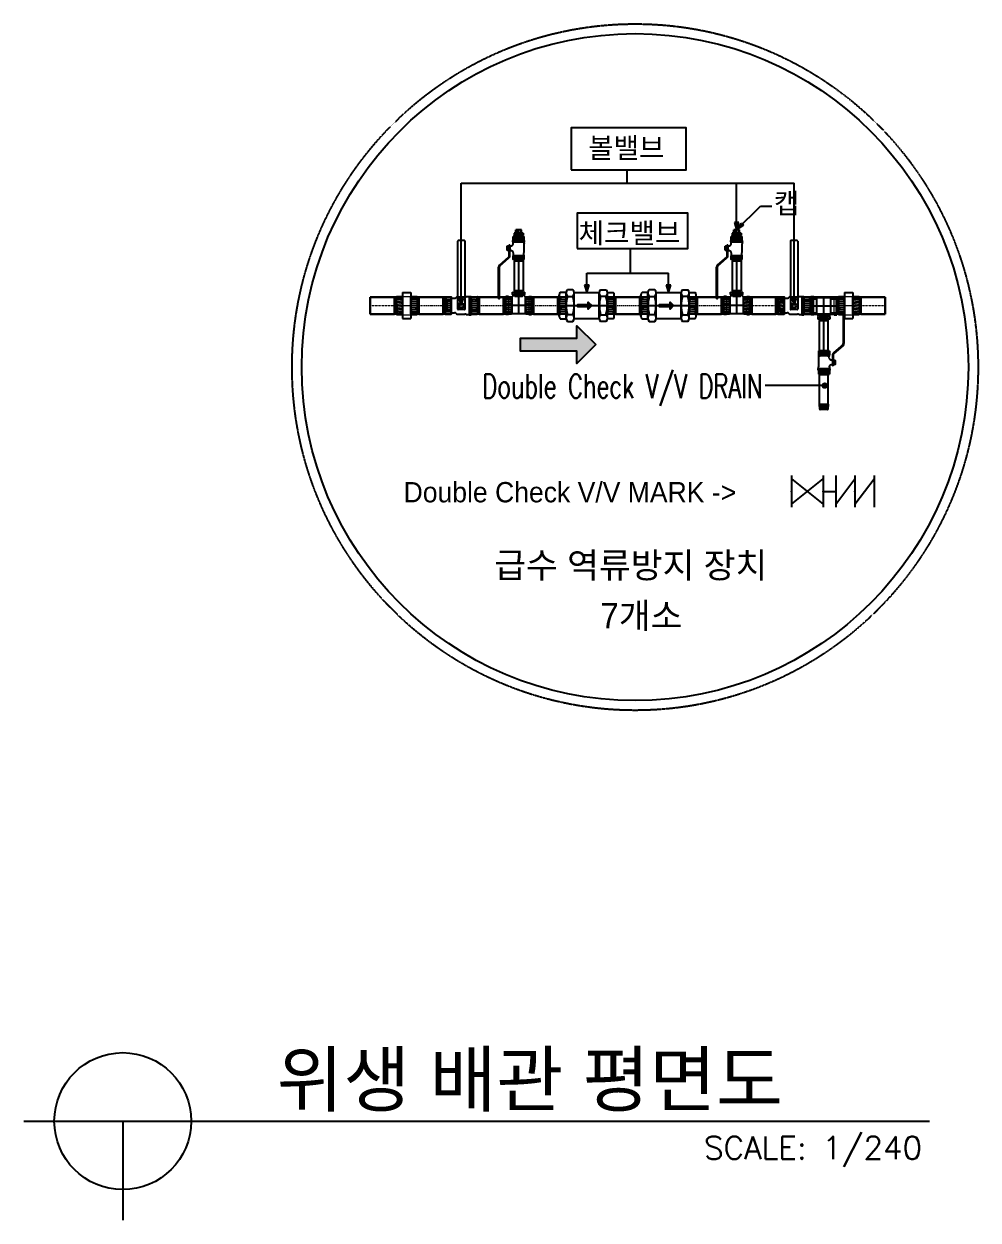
# Model space of a CAD drawing. Header units: millimetres. Extents: x 98929 to 11941380, y 952 to 54154.
# Drawn here: x 232122 to 247177, y 2406 to 21267 of the extents above; entities that cross this region are included whole.
import ezdxf
from ezdxf.enums import TextEntityAlignment as Align

# ---------------------------------------------------------------- set-up
doc = ezdxf.new("R2010")
doc.units = ezdxf.units.MM
for name, pattern in [('CENTER', [2, 1.25, -0.25, 0.25, -0.25]), ('DASHED2', [0.375, 0.25, -0.125]), ('HIDDEN', [0.375, 0.25, -0.125]), ('HIDDEN2', [4.7625, 3.175, -1.5875])]:
    doc.linetypes.add(name, pattern=pattern)
for name, color, linetype in [('0 @ 1 @ 1', 7, 'Continuous'), ('2', 2, 'Continuous'), ('5TXT', 7, 'Continuous'), ('AHU-02(SA)', 3, 'Continuous'), ('FORM', 7, 'Continuous'), ('pipe', 3, 'Continuous'), ('PIPE2', 6, 'Continuous'), ('pipesize', 7, 'Continuous'), ('TEXT', 7, 'Continuous'), ('VENT', 7, 'HIDDEN')]:
    doc.layers.add(name, color=color, linetype=linetype)
doc.layers.add('Brass', color=3, linetype='Continuous', lineweight=30)
doc.styles.add('GHD', font='')
doc.styles.add('Gtx', font='')
doc.styles.add('SIM', font='simplex_.ttf')
doc.styles.add('굴림', font='simple.shx', dxfattribs={"bigfont": 'whgtxt.shx'})
doc.styles.add('바탕체', font='')
doc.styles.get('GHD').set_extended_font_data('Dotum')
doc.styles.get('Gtx').set_extended_font_data('Dotum')
doc.styles.get('바탕체').set_extended_font_data('BatangChe')

# ---------------------------------------------------------------- blocks, each defined once
blk = doc.blocks.new('*U77')
h = blk.add_hatch(color=5)
h.set_gradient(color1=(0, 0, 255), rotation=180, tint=1)
h.paths.add_polyline_path([(0, 0), (-0.25, -0.25), (-0.25, -0.085), (-1, -0.085), (-1, 0.085), (-0.25, 0.085), (-0.25, 0.25)])
at = {"color": 0, "linetype": 'Continuous'}
blk.add_lwpolyline([(0, 0), (-0.25, -0.25), (-0.25, -0.085), (-1, -0.085), (-1, 0.085), (-0.25, 0.085), (-0.25, 0.25)], close=True, dxfattribs=at)
blk = doc.blocks.new('A$C74206960')
for p, q in [((-101.7, 32.5), (-116.2, 32.5)), ((-101.7, -32.5), (-101.7, 32.5)), ((-101.7, -30.8), (-101.7, 30.8)), ((-85.1, 39.1), (-98.3, 39.1)), ((-81.8, 32.5), (-19.9, 32.5)), ((-81.7, -30.8), (-81.7, 30.8)), ((-20, -30.8), (-20, 30.8)), ((-16.6, 39.1), (-3.4, 39.1)), ((0, -32.5), (0, 32.5)), ((0, 32.5), (14.4, 32.5)), ((0, -30.8), (0, 30.8)), ((-118.9, -25.9), (-118.9, 25.9)), ((-101.7, 19.2), (-116.2, 19.2)), ((-98.3, 22.6), (-85.1, 22.6)), ((-3.4, 22.6), (-16.6, 22.6)), ((0, 19.2), (14.4, 19.2)), ((17.1, -25.9), (17.1, 25.9)), ((-118.9, 0), (17.1, 0)), ((-101.7, -19.2), (-116.2, -19.2)), ((-85.1, -22.6), (-98.3, -22.6)), ((-16.6, -22.6), (-3.4, -22.6)), ((0, -19.2), (14.4, -19.2)), ((-116.2, -32.5), (-101.7, -32.5)), ((-98.3, -39.1), (-85.1, -39.1)), ((-19.9, -32.5), (-81.8, -32.5)), ((-3.4, -39.1), (-16.6, -39.1)), ((14.4, -32.5), (0, -32.5))]:
    blk.add_line(p, q)
for centre, radius, start, end in [((-109.4, 25.9), 9.46, 135.593, 224.407), ((-89.9, 30.8), 11.8, 135.593, 224.407), ((-93.5, 30.8), 11.8, 315.593, 44.407), ((-8.2, 30.8), 11.8, 135.593, 224.407), ((-11.8, 30.8), 11.8, 315.593, 44.407), ((7.7, 25.9), 9.46, 315.593, 44.407), ((-49, 0), 69.9, 164.0099, 195.9901), ((-24.7, 0), 77, 162.9617, 197.0383), ((-158.7, 0), 77, 342.9617, 17.0383), ((57, 0), 77, 162.9617, 197.0383), ((-77, 0), 77, 342.9617, 17.0383), ((-52.7, 0), 69.9, 344.0099, 15.9901), ((-109.4, -25.9), 9.46, 135.593, 224.407), ((-89.9, -30.8), 11.8, 135.593, 224.407), ((-93.5, -30.8), 11.8, 315.593, 44.407), ((-8.2, -30.8), 11.8, 135.593, 224.407), ((-11.8, -30.8), 11.8, 315.593, 44.407), ((7.7, -25.9), 9.46, 315.593, 44.407)]:
    blk.add_arc(centre, radius, start, end)
at = {"layer": '0 @ 1 @ 1', "xscale": 34.29999999999927, "yscale": 34.29999999999927, "zscale": 34.29999999999927}
blk.add_blockref('*U77', (-38.5, 0), dxfattribs=at)
blk = doc.blocks.new('A$C51CE3B2A')
at = {"layer": 'Brass', "color": 1, "linetype": 'HIDDEN2', "lineweight": 0}
for p, q in [((0.5, 20.3), (0, 5.9)), ((0, 0), (48.5, 0)), ((0, 0), (100, 0)), ((3, 20.7), (1.6, -20.7)), ((5.5, 20.8), (4.1, -20.7)), ((8, 20.8), (6.6, -20.8)), ((10.5, 20.8), (9.1, -20.8)), ((13, 20.9), (11.6, -20.9)), ((15.5, 20.9), (14.1, -20.9)), ((18, 21), (16.6, -20.9)), ((82, 21), (83.4, -20.9)), ((84.5, 20.9), (85.9, -20.9)), ((87, 20.9), (88.4, -20.9)), ((89.5, 20.8), (90.9, -20.8)), ((92, 20.8), (93.4, -20.8)), ((94.5, 20.8), (95.9, -20.7)), ((97, 20.7), (98.4, -20.7)), ((99.5, 20.3), (100, 5.9))]:
    blk.add_line(p, q, dxfattribs=at)
at = {"layer": 'Brass'}
for p, q in [((0, 19.2), (0, -19.2)), ((1.5, 20.7), (20, 21)), ((20, 21), (20, -21)), ((20, 21), (80, 21)), ((98.5, 20.7), (80, 21)), ((80, 21), (80, -21)), ((100, 19.2), (100, -19.2)), ((20, -21), (1.5, -20.7)), ((80, -21), (20, -21)), ((80, -21), (98.5, -20.7))]:
    blk.add_line(p, q, dxfattribs=at)
at = {"layer": 'Brass', "color": 2, "lineweight": 0}
for p, q in [((18, 21), (18, -21)), ((82, 21), (82, -21))]:
    blk.add_line(p, q, dxfattribs=at)
at = {"layer": 'Brass'}
for centre, start, end in [((1.5, 19.2), 90.9298, 180), ((98.5, 19.2), 0, 89.0702), ((1.5, -19.2), 180, 269.0702), ((98.5, -19.2), 270.9298, 0)]:
    blk.add_arc(centre, 1.5, start, end, dxfattribs=at)
blk = doc.blocks.new('A$C4D7B4C92')
for p, q in [((0, 32.5), (-14.4, 32.5)), ((0, -32.5), (0, 32.5)), ((0, -30.8), (0, 30.8)), ((16.6, 39.1), (3.4, 39.1)), ((19.9, 32.5), (81.8, 32.5)), ((20, -30.8), (20, 30.8)), ((81.7, -30.8), (81.7, 30.8)), ((85.1, 39.1), (98.3, 39.1)), ((101.7, -32.5), (101.7, 32.5)), ((101.7, 32.5), (116.2, 32.5)), ((101.7, -30.8), (101.7, 30.8)), ((-17.1, -25.9), (-17.1, 25.9)), ((0, 19.2), (-14.4, 19.2)), ((3.4, 22.6), (16.6, 22.6)), ((98.3, 22.6), (85.1, 22.6)), ((101.7, 19.2), (116.2, 19.2)), ((118.9, -25.9), (118.9, 25.9)), ((-17.1, 0), (118.9, 0)), ((0, -19.2), (-14.4, -19.2)), ((16.6, -22.6), (3.4, -22.6)), ((85.1, -22.6), (98.3, -22.6)), ((101.7, -19.2), (116.2, -19.2)), ((-14.4, -32.5), (0, -32.5)), ((3.4, -39.1), (16.6, -39.1)), ((81.8, -32.5), (19.9, -32.5)), ((98.3, -39.1), (85.1, -39.1)), ((116.2, -32.5), (101.7, -32.5))]:
    blk.add_line(p, q)
for centre, radius, start, end in [((-7.7, 25.9), 9.46, 135.593, 224.407), ((11.8, 30.8), 11.8, 135.593, 224.407), ((8.2, 30.8), 11.8, 315.593, 44.407), ((93.5, 30.8), 11.8, 135.593, 224.407), ((89.9, 30.8), 11.8, 315.593, 44.407), ((109.4, 25.9), 9.46, 315.593, 44.407), ((52.7, 0), 69.9, 164.0099, 195.9901), ((77, 0), 77, 162.9617, 197.0383), ((-57, 0), 77, 342.9617, 17.0383), ((158.7, 0), 77, 162.9617, 197.0383), ((24.7, 0), 77, 342.9617, 17.0383), ((49, 0), 69.9, 344.0099, 15.9901), ((-7.7, -25.9), 9.46, 135.593, 224.407), ((11.8, -30.8), 11.8, 135.593, 224.407), ((8.2, -30.8), 11.8, 315.593, 44.407), ((93.5, -30.8), 11.8, 135.593, 224.407), ((89.9, -30.8), 11.8, 315.593, 44.407), ((109.4, -25.9), 9.46, 315.593, 44.407)]:
    blk.add_arc(centre, radius, start, end)
at = {"layer": '0 @ 1 @ 1', "xscale": 34.29999999999927, "yscale": 34.29999999999927, "zscale": 34.29999999999927}
blk.add_blockref('*U77', (63.2, 0), dxfattribs=at)
blk = doc.blocks.new('GFT025015A')
at = {"color": 0}
for p, q in [((-21.999998, 32), (21.999998, 32)), ((-21.999998, 25), (-21.999998, 32)), ((21.999998, 25), (21.999998, 32)), ((-21.999998, 25), (-21.999998, 25)), ((-20.499998, -23.5), (-20.499998, 23.5)), ((20.499998, 23.5), (20.499998, 18.5)), ((21.999998, 25), (21.999998, 25)), ((25.499998, 13.5), (25.5, 13.5)), ((27, 15), (33, 15)), ((27, 15), (27, 15)), ((33, 15), (33, -15)), ((-21.999998, -25), (-21.999998, -25)), ((-21.999998, -25), (-21.999998, -32)), ((20.499998, -23.5), (20.499998, -18.5)), ((21.999998, -25), (21.999998, -25)), ((21.999998, -25), (21.999998, -32)), ((25.499998, -13.5), (25.5, -13.5)), ((27, -15), (33, -15)), ((27, -15), (27, -15)), ((-21.999998, -32), (21.999998, -32))]:
    blk.add_line(p, q, dxfattribs=at)
at = {"color": 0, "lineweight": 0}
for p, q in [((20.499998, 25), (-20.499998, 25)), ((27, -13.5), (27, 13.5)), ((20.499998, -25), (-20.499998, -25))]:
    blk.add_line(p, q, dxfattribs=at)
at = {"color": 0}
for centre, radius, start, end in [((-21.999998, 23.5), 1.5, 0, 90), ((21.999998, 23.5), 1.5, 90, 180), ((25.499998, 18.5), 5, 180, 270), ((25.5, 15), 1.5, 270, 0), ((-21.999998, -23.5), 1.5, 270, 0), ((25.499998, -18.5), 5, 90, 180), ((21.999998, -23.5), 1.5, 180, 270), ((25.5, -15), 1.5, 0, 90)]:
    blk.add_arc(centre, radius, start, end, dxfattribs=at)
blk = doc.blocks.new('A$C313234D3')
at = {"color": 1}
for p, q in [((-9.1, 0), (9.1, 0)), ((0, 0), (0, -13.3)), ((-10.6, -13.3), (-10.1, -1)), ((10.6, -13.3), (-10.6, -13.3)), ((10.5, -11.8), (-10.5, -11.8)), ((10.1, -1), (10.6, -13.3))]:
    blk.add_line(p, q, dxfattribs=at)
at = {"color": 5}
for p, q in [((10.5, -11.8), (-10.5, -11.1)), ((10.4, -9.8), (-10.4, -9.1)), ((10.3, -5.8), (-10.3, -5.1)), ((10.4, -7.8), (-10.3, -7.1)), ((10.2, -3.8), (-10.2, -3.1)), ((10.1, -1.8), (-10.1, -1.1))]:
    blk.add_line(p, q, dxfattribs=at)
at = {"color": 1}
for centre, start, end in [((-9.1, -1), 90, 177.8511), ((9.1, -1), 2.1489, 90)]:
    blk.add_arc(centre, 1, start, end, dxfattribs=at)
blk = doc.blocks.new('A$C0DF63603')
for p, q in [((10.6, 0), (-10.6, 0)), ((-10.6, 0), (-10.1, -12.4)), ((0, 0), (0, -13.3)), ((10.1, -12.4), (10.6, 0)), ((10.5, -1.5), (-10.5, -1.5)), ((10.5, -1.5), (-10.5, -2.2)), ((10.4, -3.5), (-10.4, -4.2)), ((10.4, -5.5), (-10.3, -6.2)), ((10.3, -7.5), (-10.3, -8.2)), ((10.2, -9.5), (-10.2, -10.2)), ((10.1, -11.5), (-10.1, -12.2)), ((-9.1, -13.3), (9.1, -13.3))]:
    blk.add_line(p, q)
for centre, start, end in [((-9.1, -12.3), 182.1489, 270), ((9.1, -12.3), 270, 357.8511)]:
    blk.add_arc(centre, 1, start, end)
blk = doc.blocks.new('A$C07E42E08')
at = {"color": 1, "linetype": 'CENTER'}
for p, q in [((17, 123), (17, -20.5)), ((49, 0), (-15, 0))]:
    blk.add_line(p, q, dxfattribs=at)
for p, q in [((6.15, 109.675), (6.15, 36.325)), ((27.85, 109.675), (6.15, 109.675)), ((27.85, 109.675), (27.85, 36.325)), ((27.85, 36.325), (6.15, 36.325)), ((0, 17), (-15, 17)), ((0, 17), (0, -17)), ((6.15, 28), (27.85, 28)), ((34, 17), (34, -17)), ((49, 17), (34, 17)), ((0, -17), (-15, -17)), ((49, -17), (34, -17))]:
    blk.add_line(p, q)
for name, p in [('A$C313234D3', (17, 123)), ('A$C0DF63603', (17, 36.325))]:
    blk.add_blockref(name, p)
at = {"rotation": 90}
blk.add_blockref('GFT025015A', (17, 0), dxfattribs=at)
blk = doc.blocks.new('ba15s')
at = {"color": 0, "linetype": 'ByBlock'}
for p, q in [((-124, 49.1), (-124, 47.4)), ((-124, 49), (-46.6, 49)), ((-124, 47.5), (-45.8, 47.5)), ((-123.8, 49.3), (-46.6, 49.3)), ((-123.8, 47.2), (-45.8, 47.2)), ((-44, 46.5), (-24.8, 24.7)), ((-43.7, 46.7), (-23.2, 23.3)), ((-42.1, 47.2), (-21.6, 23.8)), ((-41.9, 47.4), (-21.9, 24.7)), ((-29, 13.1), (-28.4, 13.5)), ((-29, 13.1), (-29, -13.1)), ((-29, 7.5), (-18.5, 7.5)), ((-28.4, 13.5), (-18.7, 13.5)), ((-19.5, 23), (8, 23)), ((-18.7, 21.5), (8, 21.5)), ((-18.5, 13.3), (-18.5, 13.2)), ((-18.5, 13.3), (-18.5, -13.3)), ((-18.3, 13), (-16.8, 13)), ((-6, 21.5), (-6, 19)), ((-6, 21.2), (6, 21.2)), ((-5, 27.7), (-5, 23)), ((-5, 23.3), (5, 23.3)), ((-4.7, 28), (4.7, 28)), ((-1.5, 28), (-1.5, 23.3)), ((1.5, 28), (1.5, 23.3)), ((5, 27.7), (5, 23)), ((6, 21.5), (6, 17.9)), ((8, 23), (8, 21.5)), ((11.8, 13.5), (14.5, 13.5)), ((15.5, 14.5), (18.5, 14.5)), ((15.5, 14.5), (15.5, -14.5)), ((17, 14.5), (17, -14.5)), ((18.5, 14.5), (18.5, -14.5)), ((18.5, 13.5), (28.4, 13.5)), ((18.5, 7.5), (29, 7.5)), ((29, 13.1), (28.4, 13.5)), ((29, 13.1), (29, -13.1)), ((-29, -7.5), (-18.5, -7.5)), ((-29, -13.1), (-28.4, -13.5)), ((-28.4, -13.5), (-18.7, -13.5)), ((-18.3, -13), (-12, -13)), ((-11.4, -13.1), (-11.1, -13.4)), ((-10.6, -13.5), (10.6, -13.5)), ((11.2, -13.7), (11.4, -13.8)), ((11.9, -14), (15, -14)), ((15.5, -14.5), (18.5, -14.5)), ((18.5, -7.5), (29, -7.5)), ((18.5, -13.5), (28.4, -13.5)), ((29, -13.1), (28.4, -13.5))]:
    blk.add_line(p, q, dxfattribs=at)
for centre, radius, start, end in [((-123.8, 49.1), 0.2, 90, 180), ((-123.8, 47.4), 0.2, 180, 270), ((-46.6, 42.5), 6.8, 46.3554, 90), ((-46.6, 42.5), 6.5, 46.3554, 90), ((-45.8, 44.5), 3, 46.3554, 90), ((-45.8, 44.5), 2.7, 46.3554, 90), ((-24.6, 25), 0.361, 242.7801, 305.5801), ((-18.7, 28), 6.5, 226.3554, 270), ((-22.5, 24.8), 0.573, 317.5746, 350.5384), ((-19.5, 26), 3, 226.3554, 270), ((-18.7, 13.3), 0.2, 0, 90), ((-18.3, 13.2), 0.2, 180, 270), ((-13.9, 20.5), 8.06, 248.7108, 349.0655), ((-15.8, 18.5), 9.78, 2.6136, 2.7057), ((-4.7, 27.7), 0.3, 90, 180), ((4.7, 27.7), 0.3, 0, 90), ((10.6, 17.9), 4.58, 180.5334, 285.628), ((14.5, 14.5), 1, 270, 0), ((-18.7, -13.3), 0.2, 270, 0), ((-18.3, -13.2), 0.2, 90, 180), ((-12, -14), 1, 59.2005, 90), ((-10.6, -12.5), 1, 239.2005, 270), ((10.6, -14.5), 1, 55.4536, 90), ((11.9, -13), 1, 235.4536, 270), ((15, -14.5), 0.5, 0, 90)]:
    blk.add_arc(centre, radius, start, end, dxfattribs=at)
blk = doc.blocks.new('GFUNI025A')
at = {"color": 0}
for p, q in [((15, 31.930573), (15, -31.930573)), ((15, 31.930573), (35, 31.930573)), ((35, 31.930573), (35, -31.930573)), ((0, 22.189041), (15, 22.189041)), ((0, 22.189041), (0, -22.189041)), ((35, 22.189041), (51, 22.189041)), ((51, 22.189041), (51, -22.189041)), ((0, -22.189041), (15, -22.189041)), ((35, -22.189041), (51, -22.189041)), ((15, -31.930573), (35, -31.930573))]:
    blk.add_line(p, q, dxfattribs=at)
at = {"color": 0, "lineweight": 0}
for p, q in [((0, 15.690021), (15, 15.690021)), ((0, 0), (51, 0)), ((15, 22.578323), (35, 22.578323)), ((35, 15.690021), (51, 15.690021)), ((0, -15.690022), (15, -15.690022)), ((15, -22.578323), (35, -22.578323)), ((35, -15.690022), (51, -15.690022))]:
    blk.add_line(p, q, dxfattribs=at)
blk = doc.blocks.new('A$C7F224C22')
at = {"color": 0, "linetype": 'ByBlock'}
for p, q in [((15.5, 159), (15.5, -9)), ((32.5, 160), (16.5, 160)), ((33.5, 159), (33.5, -9)), ((-15.5, 21.1), (-14.9, 21.5)), ((-15.5, 21.1), (-15.5, -21.1)), ((-15.5, 10.5), (0, 10.5)), ((-14.9, 21.5), (-0.2, 21.5)), ((-11, 9), (-11, -9)), ((0, 21.3), (0, -21.3)), ((3, 18), (7.8, 18)), ((10.8, 19), (12.7, 20.5)), ((15.7, 21.5), (33.1, 21.5)), ((20.9, 6.2), (17.3, 0)), ((28.1, 6.2), (20.9, 6.2)), ((31.7, 0), (28.1, 6.2)), ((36.7, 21.7), (36.9, 21.8)), ((37.4, 22), (43.5, 22)), ((44, 22.5), (44, -22.5)), ((44, 22.5), (49, 22.5)), ((46.5, 22.5), (46.5, -22.5)), ((49, 22.5), (49, -22.5)), ((49, 21.5), (63.9, 21.5)), ((49, 10.5), (64.5, 10.5)), ((64.5, 21.1), (63.9, 21.5)), ((64.5, 21.1), (64.5, -21.1)), ((-15.5, -10.5), (0, -10.5)), ((-15.5, -21.1), (-14.9, -21.5)), ((-14.9, -21.5), (-0.2, -21.5)), ((3, -18), (7.8, -18)), ((10.8, -19), (12.7, -20.5)), ((15.7, -21.5), (33.1, -21.5)), ((32.5, -10), (16.5, -10)), ((17.3, 0), (20.9, -6.2)), ((20.9, -6.2), (28.1, -6.2)), ((28.1, -6.2), (31.7, 0)), ((36.7, -21.7), (36.9, -21.8)), ((37.4, -22), (43.5, -22)), ((44, -22.5), (49, -22.5)), ((49, -10.5), (64.5, -10.5)), ((49, -21.5), (63.9, -21.5)), ((64.5, -21.1), (63.9, -21.5))]:
    blk.add_line(p, q, dxfattribs=at)
blk.add_circle((24.5, 0), 5, dxfattribs=at)
for centre, radius, start, end in [((16.5, 159), 1, 90, 180), ((32.5, 159), 1, 0, 90), ((-0.2, 21.3), 0.2, 0, 90), ((3, 21), 3, 180, 270), ((7.8, 23), 5, 270, 307.5582), ((15.7, 16.5), 5, 90, 127.5582), ((33.1, 56.9), 35.4, 269.9365, 275.7235), ((37.4, 21), 1, 90, 124.5464), ((43.5, 22.5), 0.5, 270, 360), ((-0.2, -21.3), 0.2, 270, 0), ((3, -21), 3, 90, 180), ((7.8, -23), 5, 52.4418, 90), ((15.7, -16.5), 5, 232.4418, 270), ((16.5, -9), 1, 180, 270), ((32.5, -9), 1, 270, 0), ((33.1, -56.9), 35.4, 84.2765, 90.0635), ((37.4, -21), 1, 235.4536, 270), ((43.5, -22.5), 0.5, 0, 90)]:
    blk.add_arc(centre, radius, start, end, dxfattribs=at)
blk = doc.blocks.new('A$C2E6368CB')
at = {"color": 1}
for p, q in [((-10.8, 18.3), (-10.8, 13.3)), ((10.8, 18.3), (-10.8, 18.3)), ((10.8, 13.3), (-10.8, 13.3)), ((-10.8, 5), (10.8, 5)), ((10.6, 13.3), (-10.6, 13.3)), ((-10.6, 13.3), (-10.1, 1)), ((10.5, 11.8), (-10.5, 11.8)), ((-9.1, 0), (9.1, 0)), ((7, 26.3), (-7, 26.3)), ((-7, 18.3), (-7, 26.3)), ((-5, 18.3), (-5, 26.3)), ((0, 13.3), (0, 26.3)), ((0, 13.3), (0, 0)), ((5, 18.3), (5, 26.3)), ((7, 18.3), (7, 26.3)), ((10.1, 1), (10.6, 13.3)), ((10.8, 18.3), (10.8, 13.3))]:
    blk.add_line(p, q, dxfattribs=at)
at = {"color": 5}
for p, q in [((10.5, 11.8), (-10.5, 11.1)), ((10.4, 9.8), (-10.4, 9.1)), ((10.4, 7.8), (-10.3, 7.1)), ((10.3, 5.8), (-10.3, 5.1)), ((10.2, 3.8), (-10.2, 3.1)), ((10.1, 1.8), (-10.1, 1.1))]:
    blk.add_line(p, q, dxfattribs=at)
at = {"color": 1}
for centre, start, end in [((-9.1, 1), 182.1489, 270), ((9.1, 1), 270, 357.8511)]:
    blk.add_arc(centre, 1, start, end, dxfattribs=at)
blk = doc.blocks.new('A$C432176D9')
at = {"color": 3, "linetype": 'Continuous'}
for p, q in [((125, 650.8), (-125, 650.8)), ((125, 500.8), (-125, 500.8)), ((125, 350.8), (-125, 350.8)), ((125, 250), (-125, 250)), ((125, 0), (-125, 0))]:
    blk.add_line(p, q, dxfattribs=at)
at = {"color": 2, "linetype": 'Continuous'}
for p, q in [((-100, 500.8), (100, 650.8)), ((-100, 350.8), (100, 500.8)), ((-100, 0), (100, 250)), ((100, 0), (-100, 250))]:
    blk.add_line(p, q, dxfattribs=at)
at = {"color": 3, "linetype": 'Continuous'}
for p in [(0, 500.8), (0, 350.8), (0, 250), (0, 0)]:
    blk.add_point(p, dxfattribs=at)
at = {"layer": 'pipe'}
blk.add_line((0, 250), (0, 350.8), dxfattribs=at)
at = {"layer": 'TEXT', "color": 3, "linetype": 'Continuous'}
blk.add_line((0, 250), (0, 350.8), dxfattribs=at)

msp = doc.modelspace()

# ---------------------------------------------------------------- linework, layer by layer
at = {"color": 1}
for p, q in [((241636, 18967.4), (241636, 18757)), ((239022.1, 16826.2), (239022.1, 18757)), ((239022.1, 18757), (244273, 18757)), ((243367.4, 17917.4), (243367.4, 18757)), ((244273, 16826.2), (244273, 18757)), ((243367.4, 18018.7), (243742.9, 18394.3)), ((243742.9, 18394.3), (243923.6, 18394.3)), ((243403.4, 18134.5), (243331.7, 18134.5)), ((243331.7, 18134.5), (243367.4, 18018.7)), ((243367.4, 18018.7), (243403.4, 18134.5)), ((243367.4, 18018.7), (243440.9, 18127.8)), ((243440.9, 18127.8), (243473.9, 18094.1)), ((243473.9, 18094.1), (243367.4, 18018.7)), ((241686.2, 17724.9), (241686.2, 17334.4)), ((241002, 17034.1), (241002, 17334.4)), ((241002, 17334.4), (242293.1, 17334.4)), ((242293.1, 17034.1), (242293.1, 17334.4)), ((241038.1, 17149.9), (240966.3, 17149.9)), ((240966.3, 17149.9), (241002, 17034.1)), ((241002, 17034.1), (241038.1, 17149.9)), ((242329.1, 17149.9), (242257.4, 17149.9)), ((242257.4, 17149.9), (242293.1, 17034.1)), ((242293.1, 17034.1), (242329.1, 17149.9)), ((239058.2, 16942), (238986.4, 16942)), ((238986.4, 16942), (239022.1, 16826.2)), ((239022.1, 16826.2), (239058.2, 16942)), ((244309, 16942), (244237.3, 16942)), ((244237.3, 16942), (244273, 16826.2)), ((244273, 16826.2), (244309, 16942))]:
    msp.add_line(p, q, dxfattribs=at)
for p, q in [((244813.2, 15793.7), (244674.3, 15793.7)), ((244674.3, 15270.9), (244674.3, 15740.4)), ((244674.3, 15740.4), (244813.2, 15740.4)), ((244813.2, 15270.9), (244813.2, 15740.4)), ((244674.3, 15270.9), (244813.2, 15270.9))]:
    msp.add_line(p, q)
for points in [[(240757.6, 18967.4), (242572.6, 18967.4), (242572.6, 19629.7), (240757.6, 19629.7)], [(240851.4, 17724.9), (242596, 17724.9), (242596, 18281.8), (240851.4, 18281.8)]]:
    msp.add_lwpolyline(points, close=True, dxfattribs=at)
at = {"layer": 'AHU-02(SA)', "color": 1, "const_width": 50}
msp.add_lwpolyline([(244756.6, 15588.5, 1), (244756.4, 15538.5, 1)], format="xyb", close=True, dxfattribs=at)
at = {"layer": 'Brass'}
for p, q in [((237585.5, 16960.6), (237585.5, 16691.8)), ((237585.5, 16960.6), (237969.2, 16960.6)), ((238087.9, 16958.7), (237969.2, 16960.6)), ((237969.2, 16960.6), (237969.2, 16691.8)), ((238097.3, 16949.1), (238097.3, 16703.3)), ((243476.2, 16949.1), (243476.2, 16703.3)), ((243485.6, 16958.7), (243604.3, 16960.6)), ((243604.3, 16960.6), (243604.3, 16691.8)), ((243604.3, 16960.6), (243988, 16960.6)), ((244106.7, 16958.7), (243988, 16960.6)), ((243988, 16960.6), (243988, 16691.8)), ((244116.2, 16949.1), (244116.2, 16703.3)), ((245197.8, 16949.1), (245197.8, 16703.3)), ((245207.2, 16958.7), (245325.9, 16960.6)), ((245325.9, 16960.6), (245325.9, 16691.8)), ((245325.9, 16960.6), (245709.6, 16960.6)), ((245709.6, 16960.6), (245709.6, 16691.8)), ((237969.2, 16691.8), (237585.5, 16691.8)), ((237969.2, 16691.8), (238087.9, 16693.7)), ((243604.3, 16691.8), (243485.6, 16693.7)), ((243988, 16691.8), (243604.3, 16691.8)), ((243988, 16691.8), (244106.7, 16693.7)), ((245325.9, 16691.8), (245207.2, 16693.7)), ((245709.6, 16691.8), (245325.9, 16691.8))]:
    msp.add_line(p, q, dxfattribs=at)
at = {"layer": 'Brass', "color": 1, "linetype": 'HIDDEN2', "lineweight": 0}
for p, q in [((237585.5, 16826.2), (237767.7, 16826.2)), ((237585.5, 16826.2), (238097.3, 16826.2)), ((237982, 16960.4), (237991.3, 16692.2)), ((237998, 16960.1), (238007.3, 16692.4)), ((238014, 16959.9), (238023.3, 16692.7)), ((238030, 16959.6), (238039.3, 16693)), ((238046, 16959.4), (238055.3, 16693.2)), ((238062, 16959.1), (238071.3, 16693.5)), ((238078, 16958.8), (238087.3, 16693.7)), ((238094.1, 16956.3), (238097.3, 16864.2)), ((243479.4, 16956.3), (243476.2, 16864.2)), ((243476.2, 16826.2), (243786.6, 16826.2)), ((243476.2, 16826.2), (244116.2, 16826.2)), ((243495.5, 16958.8), (243486.2, 16693.7)), ((243511.5, 16959.1), (243502.2, 16693.5)), ((243527.5, 16959.4), (243518.2, 16693.2)), ((243543.5, 16959.6), (243534.2, 16693)), ((243559.5, 16959.9), (243550.2, 16692.7)), ((243575.5, 16960.1), (243566.2, 16692.4)), ((243591.5, 16960.4), (243582.2, 16692.2)), ((244000.8, 16960.4), (244010.2, 16692.2)), ((244016.8, 16960.1), (244026.2, 16692.4)), ((244032.8, 16959.9), (244042.1, 16692.7)), ((244048.8, 16959.6), (244058.1, 16693)), ((244064.8, 16959.4), (244074.1, 16693.2)), ((244080.8, 16959.1), (244090.1, 16693.5)), ((244096.9, 16958.8), (244106.1, 16693.7)), ((244112.9, 16956.3), (244116.2, 16864.2)), ((245201, 16956.3), (245197.8, 16864.2)), ((245197.8, 16826.2), (245508.2, 16826.2)), ((245197.8, 16826.2), (245709.6, 16826.2)), ((245217.1, 16958.8), (245207.8, 16693.7)), ((245233.1, 16959.1), (245223.8, 16693.5)), ((245249.1, 16959.4), (245239.8, 16693.2)), ((245265.1, 16959.6), (245255.8, 16693)), ((245281.1, 16959.9), (245271.8, 16692.7)), ((245297.1, 16960.1), (245287.8, 16692.4)), ((245313.1, 16960.4), (245303.8, 16692.2))]:
    msp.add_line(p, q, dxfattribs=at)
at = {"layer": 'Brass', "color": 2, "lineweight": 0}
for p, q in [((237982, 16960.4), (237982, 16692)), ((243591.5, 16960.4), (243591.5, 16692)), ((244000.8, 16960.4), (244000.8, 16692)), ((245313.1, 16960.4), (245313.1, 16692))]:
    msp.add_line(p, q, dxfattribs=at)
at = {"layer": 'Brass'}
for centre, start, end in [((238087.7, 16949.1), 0, 89.07019), ((243485.8, 16949.1), 90.92981, 180), ((244106.6, 16949.1), 0, 89.07019), ((245207.4, 16949.1), 90.92981, 180), ((238087.7, 16703.3), 270.92981, 0), ((243485.8, 16703.3), 180, 269.07019), ((244106.6, 16703.3), 270.92981, 0), ((245207.4, 16703.3), 180, 269.07019)]:
    msp.add_arc(centre, 9.6, start, end, dxfattribs=at)
at = {"layer": 'FORM', "color": 3}
for p, q in [((232121.9, 3965.6), (246407.4, 3965.6)), ((233681.9, 3965.6), (233681.9, 2405.6))]:
    msp.add_line(p, q, dxfattribs=at)
msp.add_circle((233681.9, 3965.6), 1080, dxfattribs=at)
at = {"layer": 'pipesize', "color": 2, "linetype": 'DASHED2', "ltscale": 10}
msp.add_circle((241764.7, 15855.1), 5411.9, dxfattribs=at)
at = {"layer": 'pipesize', "color": 0, "ltscale": 20}
msp.add_circle((241764.7, 15855.1), 5258.3, dxfattribs=at)
at = {"layer": 'VENT', "color": 1, "linetype": 'Continuous', "lineweight": -3}
msp.add_line((244756.5, 15563.5), (243819.4, 15563.5), dxfattribs=at)

# ---------------------------------------------------------------- block references
at = {"xscale": 6.400000000023283, "yscale": 6.400000000023283, "zscale": 6.400000000023283}
for name, p in [('A$C2E6368CB', (239927.7, 17850.2)), ('A$C2E6368CB', (243367.4, 17850.2)), ('A$C7F224C22', (238865.3, 16826.2)), ('A$C7F224C22', (244116.2, 16826.2)), ('A$C07E42E08', (239818.9, 16826.2)), ('A$C07E42E08', (243258.6, 16826.2)), ('GFUNI025A', (238001.3, 16826.2)), ('A$C74206960', (241327.5, 16826.2)), ('A$C4D7B4C92', (241967.5, 16826.2)), ('GFUNI025A', (244973.8, 16826.2)), ('A$C51CE3B2A', (238225.3, 16826.2)), ('A$C51CE3B2A', (239178.9, 16826.2)), ('A$C51CE3B2A', (240036.5, 16826.2)), ('A$C51CE3B2A', (241327.5, 16826.2)), ('A$C51CE3B2A', (242618.6, 16826.2)), ('A$C51CE3B2A', (244429.8, 16826.2))]:
    msp.add_blockref(name, p, dxfattribs=at)
for name, p, xscale, yscale, zscale, rotation in [('ba15s', (239927.7, 17731.8), 6.399999999994179, 6.399999999994179, 6.399999999994179, 90), ('ba15s', (243367.4, 17731.8), 6.399999999994179, 6.399999999994179, 6.399999999994179, 90), ('A$C07E42E08', (244852.3, 16821), 6.40000000002382, 6.400000000023283, 6.400000000023283, 180.0000234686789), ('ba15s', (244743.5, 15927.6), 6.399999999994716, 6.399999999994179, 6.399999999994179, 270.0000234688743), ('A$C0DF63603', (244743.7, 15740.4), 6.40000000002382, 6.400000000023283, 6.400000000023551, 180.0000234686789), ('A$C313234D3', (244743.7, 15185.7), 6.40000000002382, 6.400000000023283, 6.400000000023551, 180.0000234686789)]:
    msp.add_blockref(name, p, dxfattribs=dict(xscale=xscale, yscale=yscale, zscale=zscale, rotation=rotation))
at = {"layer": '0 @ 1 @ 1', "xscale": 1185.407999999996, "yscale": 1185.407999999996, "zscale": 1185.407999999996}
msp.add_blockref('*U77', (241143.7, 16210.1), dxfattribs=at)
at = {"layer": '2', "xscale": -2, "yscale": 2, "zscale": 2, "rotation": 270}
msp.add_blockref('A$C432176D9', (244232.8, 13896.1), dxfattribs=at)

# ---------------------------------------------------------------- texts
at = {"color": 1, "style": '바탕체'}
msp.add_text('캡', height=320, dxfattribs=at).set_placement((243954.8, 18277.4))
at = {"color": 2, "style": 'Gtx'}
msp.add_text('Double Check V/V MARK ->', height=320, dxfattribs=at).set_placement((238112.8, 13723.1))
at = {"color": 1, "char_height": 320, "attachment_point": 5, "style": '바탕체'}
for s, insert in [('\\A1;볼밸브', (241627, 19297.8)), ('\\A1;체크밸브', (241677.1, 17952.7))]:
    msp.add_mtext(s, dxfattribs=dict(at, insert=insert))
at = {"layer": '5TXT', "color": 7, "style": '굴림', "width": 0.7}
msp.add_text('Double Check V/V DRAIN', height=375, dxfattribs=at).set_placement((241567.3, 15528.3), align=Align.MIDDLE)
at = {"layer": 'FORM', "color": 4, "style": 'GHD'}
msp.add_text('위생 배관 평면도', height=840, dxfattribs=at).set_placement((236108.9, 4205.6))
at = {"layer": 'FORM', "color": 2, "style": 'SIM'}
msp.add_text('SCALE: 1/240', height=360.001, dxfattribs=at).set_placement((246293.4, 3725.6), align=Align.TOP_RIGHT)
at = {"layer": 'PIPE2', "color": 7, "style": 'Gtx'}
for s, p in [('급수 역류방지 장치', (239543.3, 12532)), ('7개소', (241217.3, 11735.3))]:
    msp.add_text(s, height=400, dxfattribs=at).set_placement(p)

doc.saveas('drawing.dxf')
